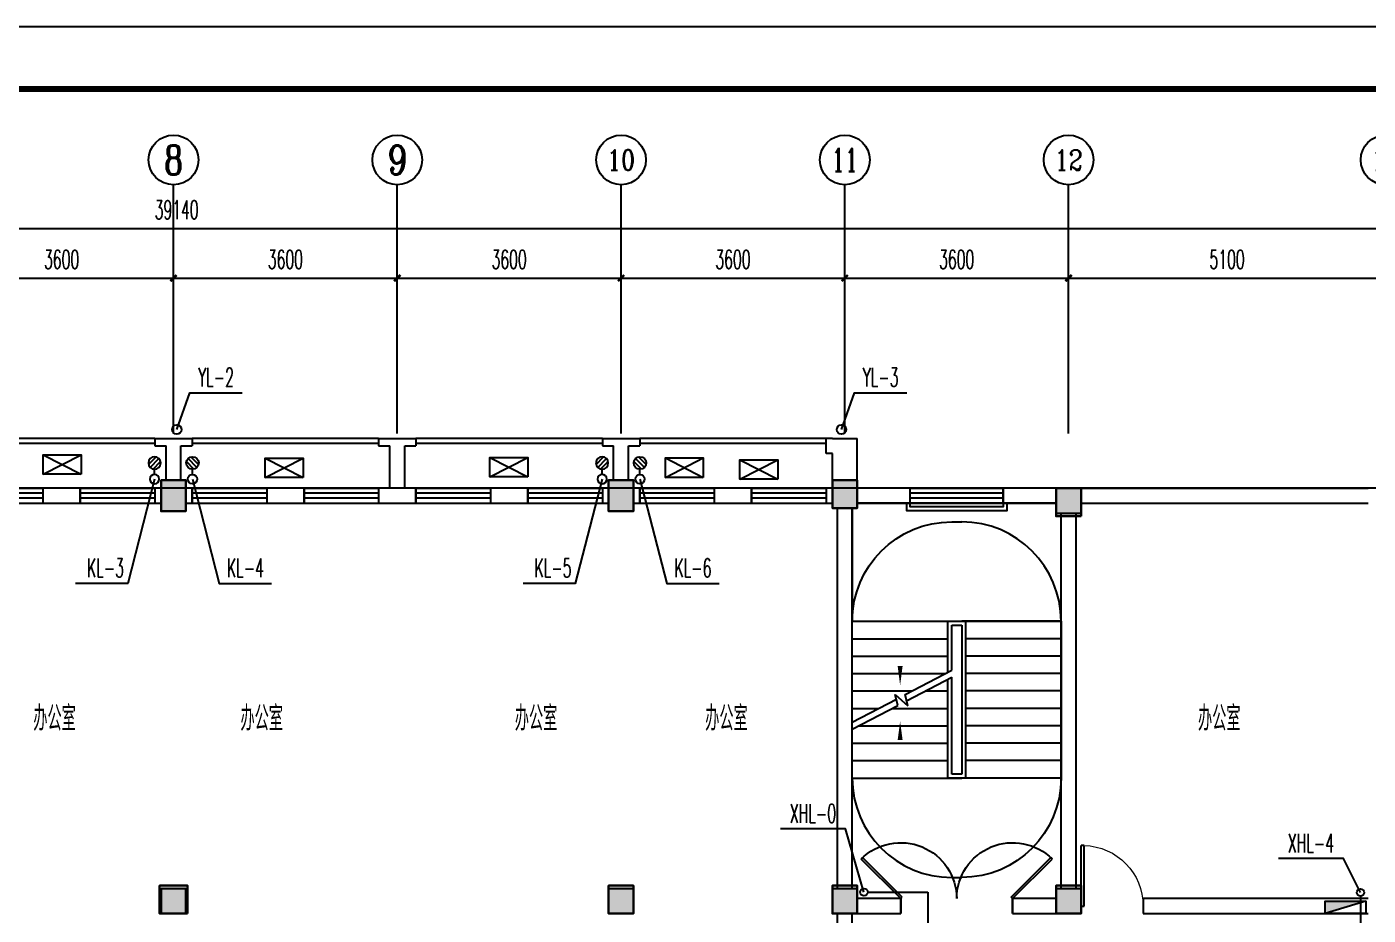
# Model space of a CAD drawing. Header units: inches. Extents: x -1293886 to -986005, y -15154 to 203628.
# Drawn here: x -1145085 to -1123505, y 12560 to 26846 of the extents above; entities that cross this region are included whole.
import ezdxf
from ezdxf.enums import TextEntityAlignment as Align

# ---------------------------------------------------------------- set-up
doc = ezdxf.new("R2010")
doc.units = ezdxf.units.IN
doc.header["$LTSCALE"] = 100
doc.header["$MEASUREMENT"] = 0
doc.linetypes.add('W_P', pattern=[7, 6, -1])
doc.layers.get('0').update_dxf_attribs({"color": 252})
for name, color, linetype in [('AXIS_TEXT', 7, 'Continuous'), ('PUB_HATCH', 8, 'Continuous'), ('TK', 142, 'Continuous'), ('WP_F', 1, 'Continuous'), ('WP_F_LGBH', 4, 'Continuous'), ('WP_F_PJ', 7, 'Continuous'), ('WP_Y', 6, 'W_P'), ('WP_Y_LGBH', 4, 'Continuous'), ('WP_Y_PJ', 7, 'Continuous'), ('WZ', 6, 'Continuous')]:
    doc.layers.add(name, color=color, linetype=linetype)
doc.layers.add('COLU', color=2, linetype='Continuous', lineweight=30)
doc.layers.add('COLU-HATCH', color=7, linetype='Continuous', lineweight=25, true_color=0x5b5b5b)
doc.styles.add('_TCH_AXIS', font='COMPLEX', dxfattribs={"bigfont": 'GBCBIG'})
doc.styles.add('COMPLEX', font='COMPLEX')
doc.styles.add('DIM_FONT', font='bzxw.shx', dxfattribs={"width": 0.55, "bigfont": 'bzhz.shx'})
doc.styles.add('DXF', font='bzxw.shx', dxfattribs={"width": 0.7, "bigfont": 'bzhz.shx'})
doc.styles.add('HZ', font='SIMPLEX.SHX', dxfattribs={"width": 0.55, "bigfont": 'HZTXT.SHX'})
doc.styles.add('HZ2', font='ROMAND.SHX', dxfattribs={"width": 0.7, "bigfont": 'HZTXT.SHX'})
doc.styles.get("Standard").update_dxf_attribs({"font": 'txt.shx', "bigfont": 'bzhz.shx'})
doc.dimstyles.new('DIMN', dxfattribs={"dimtxt": 300, "dimasz": 100, "dimexe": 250, "dimexo": 300, "dimgap": 150, "dimtad": 1, "dimdec": 0, "dimzin": 0, "dimdsep": 46, "dimtxsty": 'DIM_FONT', "dimblk": 'ARCHTICK', "dimcen": 0.09, "dimclrt": 7, "dimazin": 2, "dimtfac": 1, "dimtdec": 0, "dimtix": 1, "dimtmove": 2, "dimatfit": 3, "dimldrblk": 'ARCHTICK', "dimfxl": 0, "dimtolj": 1, "dimtzin": 0, "dimarcsym": 0})

# ---------------------------------------------------------------- blocks, each defined once
blk = doc.blocks.new('A$C54E65C14')
at = {"color": 4, "extrusion": (0, 0, -1)}
for p, q in [((0.002825022209435701, 636.3948287299136), (23.33734880154952, 659.7293525092537)), ((3072.795031157788, 636.3948287299136), (3049.460507378448, 659.7293525092537)), ((636.3989280899987, -0.001274337992072105), (659.7334518693388, 23.33324944134802)), ((2436.398928086739, -0.001274337992072105), (2413.064404307399, 23.33324944134802))]:
    blk.add_line(p, q, dxfattribs=at)
at = {"color": 4}
for p, q in [((659.7334518698044, 23.33324944099877), (23.33734880154952, 659.7293525091372)), ((2413.064404310193, 23.33324944099877), (3049.460507378448, 659.7293525091372)), ((636.3989280906972, -0.001274338108487427), (0.002825022442266345, 636.39482873003)), ((2436.3989280893, -0.001274338108487427), (3072.795031157555, 636.39482873003))]:
    blk.add_line(p, q, dxfattribs=at)
at = {"color": 4, "extrusion": (0, 0, -1)}
for centre, start, end in [((-636.3989280899987, -0.001274337992072105), 45, 180), ((-2436.398928089999, -0.001274337992072105), 0, 135)]:
    blk.add_arc(centre, 900, start, end, dxfattribs=at)
blk = doc.blocks.new('A$C34B85FCC')
at = {"layer": 'COLU-HATCH', "transparency": 33554687}
for points in [[(19720.00011868007, 25330.00008792989), (19720.00011868007, 25830.00008792989), (19320.00011868007, 25830.00008792989), (19320.00011868007, 25330.00008792989)], [(26920.00011868007, 25330.00008792989), (26920.00011868007, 25830.00008792989), (26520.00011868007, 25830.00008792989), (26520.00011868007, 25330.00008792989)], [(30520.00011868007, 25380.00008792989), (30520.00011868007, 25830.00008792989), (30120.00011868007, 25830.00008792989), (30120.00011868007, 25380.00008792989)], [(34120.00011868007, 25250.00008792989), (34120.00011868007, 25700.00008792989), (33720.00011868007, 25700.00008792989), (33720.00011868007, 25250.00008792989)], [(19745.00011868007, 18860.00008792989), (19745.00011868007, 19310.00008792989), (19295.00011868007, 19310.00008792989), (19295.00011868007, 18860.00008792989)], [(26920.00011868007, 18860.00008792989), (26920.00011868007, 19310.00008792989), (26520.00011868007, 19310.00008792989), (26520.00011868007, 18860.00008792989)], [(30520.00011868007, 18860.00008792989), (30520.00011868007, 19310.00008792989), (30120.00011868007, 19310.00008792989), (30120.00011868007, 18860.00008792989)], [(34120.00011868007, 18860.00008792989), (34120.00011868007, 19310.00008792989), (33720.00011868007, 19310.00008792989), (33720.00011868007, 18860.00008792989)]]:
    blk.add_hatch(color=256, dxfattribs=at).paths.add_polyline_path(points, flags=0)
at = {"layer": 'COLU'}
for points in [[(19720.00011868007, 25330.00008792989), (19720.00011868007, 25830.00008792989), (19320.00011868007, 25830.00008792989), (19320.00011868007, 25330.00008792989)], [(26920.00011868007, 25330.00008792989), (26920.00011868007, 25830.00008792989), (26520.00011868007, 25830.00008792989), (26520.00011868007, 25330.00008792989)], [(30520.00011868007, 25380.00008792989), (30520.00011868007, 25830.00008792989), (30120.00011868007, 25830.00008792989), (30120.00011868007, 25380.00008792989)], [(34120.00011868007, 25250.00008792989), (34120.00011868007, 25700.00008792989), (33720.00011868007, 25700.00008792989), (33720.00011868007, 25250.00008792989)], [(19745.00011868007, 18860.00008792989), (19745.00011868007, 19310.00008792989), (19295.00011868007, 19310.00008792989), (19295.00011868007, 18860.00008792989)], [(26920.00011868007, 18860.00008792989), (26920.00011868007, 19310.00008792989), (26520.00011868007, 19310.00008792989), (26520.00011868007, 18860.00008792989)], [(30520.00011868007, 18860.00008792989), (30520.00011868007, 19310.00008792989), (30120.00011868007, 19310.00008792989), (30120.00011868007, 18860.00008792989)], [(34120.00011868007, 18860.00008792989), (34120.00011868007, 19310.00008792989), (33720.00011868007, 19310.00008792989), (33720.00011868007, 18860.00008792989)]]:
    blk.add_lwpolyline(points, close=True, dxfattribs=at)
blk = doc.blocks.new('_ArchTick')
at = {"color": 0, "linetype": 'ByBlock', "const_width": 0.4}
blk.add_lwpolyline([(-0.5, -0.5), (0.5, 0.5)], dxfattribs=at)
blk = doc.blocks.new('*D316')
at = {"color": 0, "lineweight": -2}
for p, q in [((-1146324.994611328, 20605.97491348762), (-1146324.994611328, 23055.97491348762)), ((-1142724.994611328, 20605.97491348762), (-1142724.994611328, 23055.97491348762)), ((-1146324.994611328, 22805.97491348762), (-1142724.994611328, 22805.97491348762))]:
    blk.add_line(p, q, dxfattribs=at)
at = {"layer": 'Defpoints', "color": 0}
for p in [(-1142724.994611328, 22805.97491348762), (-1146324.994611328, 20305.97491348762), (-1142724.994611328, 20305.97491348762)]:
    blk.add_point(p, dxfattribs=at)
at = {"color": 0, "lineweight": -2, "xscale": 100, "yscale": 100, "zscale": 100, "rotation": 180}
blk.add_blockref('_ArchTick', (-1146324.994611328, 22805.97491348762), dxfattribs=at)
at = {"color": 0, "lineweight": -2, "xscale": 100, "yscale": 100, "zscale": 100}
blk.add_blockref('_ArchTick', (-1142724.994611328, 22805.97491348762), dxfattribs=at)
at = {"color": 7, "insert": (-1144524.994611328, 23105.97491348762), "char_height": 300, "attachment_point": 5, "style": 'HZ'}
blk.add_mtext('\\A1;3600', dxfattribs=at)
blk = doc.blocks.new('*D317')
at = {"color": 0, "lineweight": -2}
for p, q in [((-1142724.994611328, 20605.97491348762), (-1142724.994611328, 23055.97491348762)), ((-1139124.994611328, 20605.97491348762), (-1139124.994611328, 23055.97491348762)), ((-1142724.994611328, 22805.97491348762), (-1139124.994611328, 22805.97491348762))]:
    blk.add_line(p, q, dxfattribs=at)
at = {"layer": 'Defpoints', "color": 0}
for p in [(-1139124.994611328, 22805.97491348762), (-1142724.994611328, 20305.97491348762), (-1139124.994611328, 20305.97491348762)]:
    blk.add_point(p, dxfattribs=at)
at = {"color": 0, "lineweight": -2, "xscale": 100, "yscale": 100, "zscale": 100, "rotation": 180}
blk.add_blockref('_ArchTick', (-1142724.994611328, 22805.97491348762), dxfattribs=at)
at = {"color": 0, "lineweight": -2, "xscale": 100, "yscale": 100, "zscale": 100}
blk.add_blockref('_ArchTick', (-1139124.994611328, 22805.97491348762), dxfattribs=at)
at = {"color": 7, "insert": (-1140924.994611328, 23105.97491348762), "char_height": 300, "attachment_point": 5, "style": 'HZ'}
blk.add_mtext('\\A1;3600', dxfattribs=at)
blk = doc.blocks.new('*D318')
at = {"color": 0, "lineweight": -2}
for p, q in [((-1139124.994611328, 20605.97491348762), (-1139124.994611328, 23055.97491348762)), ((-1135524.994611328, 20605.97491348762), (-1135524.994611328, 23055.97491348762)), ((-1139124.994611328, 22805.97491348762), (-1135524.994611328, 22805.97491348762))]:
    blk.add_line(p, q, dxfattribs=at)
at = {"layer": 'Defpoints', "color": 0}
for p in [(-1135524.994611328, 22805.97491348762), (-1139124.994611328, 20305.97491348762), (-1135524.994611328, 20305.97491348762)]:
    blk.add_point(p, dxfattribs=at)
at = {"color": 0, "lineweight": -2, "xscale": 100, "yscale": 100, "zscale": 100, "rotation": 180}
blk.add_blockref('_ArchTick', (-1139124.994611328, 22805.97491348762), dxfattribs=at)
at = {"color": 0, "lineweight": -2, "xscale": 100, "yscale": 100, "zscale": 100}
blk.add_blockref('_ArchTick', (-1135524.994611328, 22805.97491348762), dxfattribs=at)
at = {"color": 7, "insert": (-1137324.994611328, 23105.97491348762), "char_height": 300, "attachment_point": 5, "style": 'HZ'}
blk.add_mtext('\\A1;3600', dxfattribs=at)
blk = doc.blocks.new('*D319')
at = {"color": 0, "lineweight": -2}
for p, q in [((-1135524.994611328, 20605.97491348762), (-1135524.994611328, 23055.97491348762)), ((-1131924.994611328, 20605.97491348762), (-1131924.994611328, 23055.97491348762)), ((-1135524.994611328, 22805.97491348762), (-1131924.994611328, 22805.97491348762))]:
    blk.add_line(p, q, dxfattribs=at)
at = {"layer": 'Defpoints', "color": 0}
for p in [(-1131924.994611328, 22805.97491348762), (-1135524.994611328, 20305.97491348762), (-1131924.994611328, 20305.97491348762)]:
    blk.add_point(p, dxfattribs=at)
at = {"color": 0, "lineweight": -2, "xscale": 100, "yscale": 100, "zscale": 100, "rotation": 180}
blk.add_blockref('_ArchTick', (-1135524.994611328, 22805.97491348762), dxfattribs=at)
at = {"color": 0, "lineweight": -2, "xscale": 100, "yscale": 100, "zscale": 100}
blk.add_blockref('_ArchTick', (-1131924.994611328, 22805.97491348762), dxfattribs=at)
at = {"color": 7, "insert": (-1133724.994611328, 23105.97491348762), "char_height": 300, "attachment_point": 5, "style": 'HZ'}
blk.add_mtext('\\A1;3600', dxfattribs=at)
blk = doc.blocks.new('*D320')
at = {"color": 0, "lineweight": -2}
for p, q in [((-1131924.994611328, 20605.97491348762), (-1131924.994611328, 23055.97491348762)), ((-1128324.994611328, 20605.97491348762), (-1128324.994611328, 23055.97491348762)), ((-1131924.994611328, 22805.97491348762), (-1128324.994611328, 22805.97491348762))]:
    blk.add_line(p, q, dxfattribs=at)
at = {"layer": 'Defpoints', "color": 0}
for p in [(-1128324.994611328, 22805.97491348762), (-1131924.994611328, 20305.97491348762), (-1128324.994611328, 20305.97491348762)]:
    blk.add_point(p, dxfattribs=at)
at = {"color": 0, "lineweight": -2, "xscale": 100, "yscale": 100, "zscale": 100, "rotation": 180}
blk.add_blockref('_ArchTick', (-1131924.994611328, 22805.97491348762), dxfattribs=at)
at = {"color": 0, "lineweight": -2, "xscale": 100, "yscale": 100, "zscale": 100}
blk.add_blockref('_ArchTick', (-1128324.994611328, 22805.97491348762), dxfattribs=at)
at = {"color": 7, "insert": (-1130124.994611328, 23105.97491348762), "char_height": 300, "attachment_point": 5, "style": 'HZ'}
blk.add_mtext('\\A1;3600', dxfattribs=at)
blk = doc.blocks.new('*D321')
at = {"color": 0, "lineweight": -2}
for p, q in [((-1128324.994611328, 20605.97491348762), (-1128324.994611328, 23055.97491348762)), ((-1123224.994611328, 20605.97491348762), (-1123224.994611328, 23055.97491348762)), ((-1128324.994611328, 22805.97491348762), (-1123224.994611328, 22805.97491348762))]:
    blk.add_line(p, q, dxfattribs=at)
at = {"layer": 'Defpoints', "color": 0}
for p in [(-1123224.994611328, 22805.97491348762), (-1128324.994611328, 20305.97491348762), (-1123224.994611328, 20305.97491348762)]:
    blk.add_point(p, dxfattribs=at)
at = {"color": 0, "lineweight": -2, "xscale": 100, "yscale": 100, "zscale": 100, "rotation": 180}
blk.add_blockref('_ArchTick', (-1128324.994611328, 22805.97491348762), dxfattribs=at)
at = {"color": 0, "lineweight": -2, "xscale": 100, "yscale": 100, "zscale": 100}
blk.add_blockref('_ArchTick', (-1123224.994611328, 22805.97491348762), dxfattribs=at)
at = {"color": 7, "insert": (-1125774.994611328, 23105.97491348762), "char_height": 300, "attachment_point": 5, "style": 'HZ'}
blk.add_mtext('\\A1;5100', dxfattribs=at)
blk = doc.blocks.new('*D323')
at = {"color": 0, "lineweight": -2}
for p, q in [((-1162244.994611328, 20605.97491348762), (-1162244.994611328, 23855.97491348762)), ((-1123104.994611328, 20605.97491348762), (-1123104.994611328, 23855.97491348762)), ((-1162244.994611328, 23605.97491348762), (-1123104.994611328, 23605.97491348762))]:
    blk.add_line(p, q, dxfattribs=at)
at = {"layer": 'Defpoints', "color": 0}
for p in [(-1123104.994611328, 23605.97491348762), (-1162244.994611328, 20305.97491348762), (-1123104.994611328, 20305.97491348762)]:
    blk.add_point(p, dxfattribs=at)
at = {"color": 0, "lineweight": -2, "xscale": 100, "yscale": 100, "zscale": 100, "rotation": 180}
blk.add_blockref('_ArchTick', (-1162244.994611328, 23605.97491348762), dxfattribs=at)
at = {"color": 0, "lineweight": -2, "xscale": 100, "yscale": 100, "zscale": 100}
blk.add_blockref('_ArchTick', (-1123104.994611328, 23605.97491348762), dxfattribs=at)
at = {"color": 7, "insert": (-1142674.994611328, 23905.97491348762), "char_height": 300, "attachment_point": 5, "style": 'HZ'}
blk.add_mtext('\\A1;39140', dxfattribs=at)
blk = doc.blocks.new('_AXISO')
blk.add_circle((0, 0), 0.5)
at = {"layer": 'AXIS_TEXT', "style": 'COMPLEX', "width": 1.041666666666666}
blk.add_attdef('A', text='', height=0.56, dxfattribs=at).set_placement((-0.25, -0.28), (0.25, -0.28), align=Align.FIT)
blk = doc.blocks.new('_FZH')
blk.add_lwpolyline([(-0.5, -0.5), (0.5, -0.5), (0.5, 0.5), (-0.5, 0.5)], close=True)
at = {"layer": 'PUB_HATCH'}
blk.add_solid([(-0.5, -0.5), (0.5, -0.5), (-0.5, 0.5), (0.5, 0.5)], dxfattribs=at)
blk = doc.blocks.new('$TCHSYS$WIN2D')
for p, q in [((-0.5, 0.5), (0.5, 0.5)), ((-0.5, 0.5), (-0.4999999999999999, -0.5)), ((0.5, 0.5), (0.4999999999999998, -0.5)), ((0.5, 0.1666666666666666), (-0.5, 0.1666666666666666)), ((0.5, -0.1666666666666667), (-0.5, -0.1666666666666667)), ((-0.4999999999999999, -0.5), (0.5, -0.5))]:
    blk.add_line(p, q)
blk = doc.blocks.new('$DorLib2D$00000001')
for p, q in [((0.45, 0.975), (0.5000000000000002, 0.975)), ((0.45, 0), (0.45, 0.975)), ((0.5, 0), (0.5, 0.975)), ((0.5, 0), (0.45, 0))]:
    blk.add_line(p, q)
at = {"lineweight": 13}
blk.add_arc((0.475, 0), 0.975, 91.46928358135379, 180, dxfattribs=at)
blk = doc.blocks.new('$LIGUAN')
at = {"color": 0, "linetype": 'Continuous'}
blk.add_circle((0, 0), 0.5, dxfattribs=at)
at = {"color": 0, "flags": 1}
for tag, p in [('THICK', (0, 0)), ('BG_T', (0, -0.0001666666666722)), ('BG_D', (0, -0.0003333333333444))]:
    blk.add_attdef(tag, p, '', height=0.0001, dxfattribs=at)
blk = doc.blocks.new('$QC001_5')
blk.add_line((-325, 200), (325, 0))
blk.add_lwpolyline([(325, 0), (325, 200), (-325, 200), (-325, 0)], close=True)
blk.add_solid([(-325, 200), (325, 200), (-325, 200), (325, 0)])
at = {"flags": 1}
for tag, p in [('UNIT', (0, 0)), ('SPEC', (0, -0.0016666666666652)), ('WHAT', (0, -0.0033333333333303))]:
    blk.add_attdef(tag, p, '', height=0.001, dxfattribs=at)
blk = doc.blocks.new('$PS001_0')
for p, q in [((-0.4847308370554231, -0.1226214320889767), (0.1226214320890051, 0.4847308370553947)), ((-0.3535533905932766, -0.3535533905932766), (0.3535533905932766, 0.3535533905932766)), ((-0.1181456143023354, -0.4858411405193124), (0.4858411405193408, 0.118145614302307))]:
    blk.add_line(p, q)
blk.add_circle((0, 0), 0.5)
at = {"style": 'HZ', "width": 0.7, "flags": 1}
for tag, p in [('UNIT', (0, 0)), ('WHAT', (0, -0.0033333333333303)), ('SPEC', (0, -0.0016666666666652))]:
    blk.add_attdef(tag, p, '', height=0.001, dxfattribs=at)

msp = doc.modelspace()

# ---------------------------------------------------------------- linework, layer by layer
for p, q in [((-1142724.994611328, 20305.97491348762), (-1142724.994611328, 24305.97491348762)), ((-1139124.994611328, 20305.97491348762), (-1139124.994611328, 24305.97491348762)), ((-1135524.994611328, 20305.97491348762), (-1135524.994611328, 24305.97491348762)), ((-1131924.994611328, 20305.97491348762), (-1131924.994611328, 24305.97491348762)), ((-1128324.994611328, 20305.97491348762), (-1128324.994611328, 24305.97491348762)), ((-1143024.994611327, 20225.96514786273), (-1146025.092267577, 20225.96514786273)), ((-1143024.994611327, 20145.98467911273), (-1146025.092267577, 20145.98467911273)), ((-1143024.994611327, 20225.99444473773), (-1142724.994611328, 20225.99444473785)), ((-1143024.994611327, 20225.99444473773), (-1143024.994611327, 20105.99444473773)), ((-1143024.994611327, 20105.99444473773), (-1142844.994611284, 20105.99444480409)), ((-1142844.994611388, 19555.97491323884), (-1142844.994611284, 20105.99444480409)), ((-1142724.994611328, 20225.99444473785), (-1142425.141095702, 20225.99444473785)), ((-1142604.994611257, 19555.97491323896), (-1142604.994611284, 20105.99444450199)), ((-1142604.994611284, 20105.99444450199), (-1142425.141095702, 20105.99444473785)), ((-1142425.141095702, 20225.99444473785), (-1142425.141095702, 20105.99444473785)), ((-1139424.896955077, 20225.96514786273), (-1142425.043439452, 20225.96514786273)), ((-1139424.896955077, 20145.98467911273), (-1142425.043439452, 20145.98467911273)), ((-1139424.994611327, 20225.99444473773), (-1139124.994611328, 20225.99444473785)), ((-1139424.994611327, 20225.99444473773), (-1139424.994611327, 20105.99444473773)), ((-1139424.994611327, 20105.99444473773), (-1139244.994611347, 20105.99444480549)), ((-1139244.994611347, 19425.97491347621), (-1139244.994611347, 20105.99444480549)), ((-1139124.994611328, 20225.99444473785), (-1138825.141095702, 20225.99444473785)), ((-1139004.994611347, 19425.97491347621), (-1139004.994611347, 20105.9944449091)), ((-1139004.994611347, 20105.9944449091), (-1138825.141095702, 20105.99444473785)), ((-1138825.141095702, 20225.99444473785), (-1138825.141095702, 20105.99444473785)), ((-1135824.994611327, 20225.96514786273), (-1138825.141095702, 20225.96514786273)), ((-1135824.994611327, 20145.98467911273), (-1138825.141095702, 20145.98467911273)), ((-1135824.994611327, 20225.99444473773), (-1135524.994611328, 20225.99444473785)), ((-1135824.994611327, 20225.99444473773), (-1135824.994611327, 20105.99444473773)), ((-1135824.994611327, 20105.99444473773), (-1135644.994611286, 20105.99444480689)), ((-1135644.994611281, 19555.97491360997), (-1135644.994611286, 20105.99444480689)), ((-1135524.994611328, 20225.99444473785), (-1135225.141095702, 20225.99444473785)), ((-1135404.994611383, 19555.97491360997), (-1135404.994611286, 20105.9944449091)), ((-1135404.994611286, 20105.9944449091), (-1135225.141095702, 20105.99444473785)), ((-1135225.141095702, 20225.99444473785), (-1135225.141095702, 20105.99444473785)), ((-1132224.994611327, 20225.96514786273), (-1135225.141095702, 20225.96514786273)), ((-1132224.994611327, 20145.98467911273), (-1135225.141095702, 20145.98467911273)), ((-1132124.994611659, 20225.96514811955), (-1132224.994611327, 20225.96514786285)), ((-1132224.994611327, 19985.96514786285), (-1132224.994611327, 20225.96514786285)), ((-1132124.994611659, 20225.96514811955), (-1132124.99461133, 20225.96514786239)), ((-1132124.99461133, 20225.96514786239), (-1131724.99461133, 20225.96514786308)), ((-1131724.99461133, 20105.96514786308), (-1131724.99461133, 20225.96514786308)), ((-1131724.994611334, 19555.97491354408), (-1131724.99461133, 20105.96514786308)), ((-1144821.137189452, 19650.23272598773), (-1144211.811017577, 19963.12335098773)), ((-1144821.137189452, 19963.12335098773), (-1144211.811017577, 19650.23272598773)), ((-1141248.627423827, 19597.35186661273), (-1140639.350080077, 19910.24249161273)), ((-1141248.627423827, 19910.24249161273), (-1140639.350080077, 19597.35186661273)), ((-1137635.443830077, 19608.09405411273), (-1137026.215314452, 19920.98467911273)), ((-1137635.443830077, 19920.98467911273), (-1137026.215314452, 19608.09405411273)), ((-1134812.154806478, 19600.72100723773), (-1134202.926290853, 19913.61163223773)), ((-1134812.154806478, 19913.61163223773), (-1134202.926290853, 19600.72100723773)), ((-1133613.717306478, 19569.86163223773), (-1133004.391134603, 19882.75225723773)), ((-1133613.717306478, 19882.75225723773), (-1133004.391134603, 19569.86163223773)), ((-1132124.994611316, 19985.96514811827), (-1132224.994611327, 19985.96514786285)), ((-1132124.994611321, 19555.97491354408), (-1132124.994611316, 19985.96514811827)), ((-1144225.043439527, 19425.97491352045), (-1144825.092267525, 19425.97491352045)), ((-1144825.092267525, 19425.97491352045), (-1144825.092267525, 19185.97491347621)), ((-1144225.043439527, 19185.97491347621), (-1144225.043439527, 19425.97491352045)), ((-1142924.994611402, 19425.97491364233), (-1143025.0434394, 19425.97491352045)), ((-1143025.0434394, 19425.97491352045), (-1143025.0434394, 19185.97491347621)), ((-1142425.092267525, 19425.97491349519), (-1142524.994611195, 19425.97491313348)), ((-1142425.092267525, 19185.9749135102), (-1142425.092267525, 19425.97491349519)), ((-1140625.0434394, 19425.97491349519), (-1141225.092267652, 19425.97491349519)), ((-1141225.092267652, 19425.97491349519), (-1141225.092267652, 19185.9749135102)), ((-1140625.0434394, 19185.9749135102), (-1140625.0434394, 19425.97491349519)), ((-1139244.994611347, 19425.97491347621), (-1139425.043439527, 19425.97491349519)), ((-1139425.043439527, 19425.97491349519), (-1139425.043439527, 19185.9749135102)), ((-1138825.092267525, 19425.9749134478), (-1139004.994611347, 19425.97491347621)), ((-1138825.092267525, 19185.97491347621), (-1138825.092267525, 19425.9749134478)), ((-1137025.0434394, 19425.9749134478), (-1137625.092267652, 19425.9749134478)), ((-1137625.092267652, 19425.9749134478), (-1137625.092267652, 19185.97491347621)), ((-1137025.0434394, 19185.97491347621), (-1137025.0434394, 19425.9749134478)), ((-1135724.994611242, 19425.97491341777), (-1135825.043439527, 19425.9749134478)), ((-1135825.043439527, 19425.9749134478), (-1135825.043439527, 19185.97491347621)), ((-1135225.092267652, 19425.97491350019), (-1135324.994611529, 19425.9749133173)), ((-1135225.092267652, 19185.97491348808), (-1135225.092267652, 19425.97491350019)), ((-1133425.043439527, 19425.97491350019), (-1134025.092267525, 19425.97491350019)), ((-1134025.092267525, 19425.97491350019), (-1134025.092267525, 19185.97491348413)), ((-1133425.043439527, 19185.97491348215), (-1133425.043439527, 19425.97491350019)), ((-1132124.994611315, 19425.9749135102), (-1132225.0434394, 19425.97491350019)), ((-1132225.0434394, 19425.97491350019), (-1132225.0434394, 19185.97491347831)), ((-1130874.994611275, 19425.97491349041), (-1131724.994611315, 19425.97491347633)), ((-1130874.994611275, 19185.97491353535), (-1130874.994611275, 19425.97491349041)), ((-1128524.994611199, 19425.97491345025), (-1129374.994611275, 19425.97491349542)), ((-1129374.994611275, 19425.97491349542), (-1129374.994611275, 19185.97491353535)), ((-1128124.994611199, 19425.97491349251), (-1123504.994611504, 19425.97491347051)), ((-1144825.092267525, 19185.97491347621), (-1144225.043439527, 19185.97491347621)), ((-1143025.0434394, 19185.97491347621), (-1142924.994611429, 19185.97491355549)), ((-1142524.994611197, 19185.97491364885), (-1142425.092267525, 19185.9749135102)), ((-1141225.092267652, 19185.9749135102), (-1140625.0434394, 19185.9749135102)), ((-1139425.043439527, 19185.9749135102), (-1139124.994611328, 19185.97491348762)), ((-1139124.994611328, 19185.97491348762), (-1138825.092267525, 19185.97491347621)), ((-1137625.092267652, 19185.97491347621), (-1137025.0434394, 19185.97491347621)), ((-1135825.043439527, 19185.97491347621), (-1135724.994611256, 19185.97491360077)), ((-1135324.994611509, 19185.97491358448), (-1135225.092267652, 19185.97491348808)), ((-1134025.092267525, 19185.97491348413), (-1133425.043439527, 19185.97491348215)), ((-1132225.0434394, 19185.97491347831), (-1132124.994611209, 19185.9749137208)), ((-1132044.994611319, 12985.97491323896), (-1132044.994611321, 19105.97491361812)), ((-1131804.994611324, 12985.97491323884), (-1131804.994611315, 19105.97491361812)), ((-1131804.994611311, 19105.97491361812), (-1131804.994611328, 17285.9749134875)), ((-1131724.994611407, 19185.97491354513), (-1130874.994611275, 19185.97491353535)), ((-1128524.994611199, 19185.97491350776), (-1131724.994611407, 19185.9749134896)), ((-1129374.994611275, 19185.97491353535), (-1128524.994611199, 19185.97491349053)), ((-1128444.994611328, 17285.9749134875), (-1128444.994611311, 19025.97491354408)), ((-1128444.994611337, 12985.97491354408), (-1128444.994611325, 19025.97491354408)), ((-1128204.994611323, 12985.97491354396), (-1128204.99461131, 19025.97491354408)), ((-1128124.994611199, 19185.97491348133), (-1123504.994611504, 19185.9749134882)), ((-1130204.994611328, 18885.9749134875), (-1130044.994611328, 18885.9749134875)), ((-1131804.99461133, 15662.55243034643), (-1131804.994611328, 17285.9749134875)), ((-1131804.994611328, 17285.9749134875), (-1130264.994612932, 17285.97491354408)), ((-1131804.994611328, 17285.9749134875), (-1130264.994612896, 17285.97491350776)), ((-1130264.994612932, 17285.97491354408), (-1130204.994611328, 17285.9749134875)), ((-1130264.994611378, 16470.84280718811), (-1130264.994611365, 17285.97491326666)), ((-1130264.994611365, 17285.97491326666), (-1129984.994611365, 17285.97491326666)), ((-1130264.994612896, 17285.97491350776), (-1129984.994610897, 17285.97491354431)), ((-1129984.994610974, 17285.97491346771), (-1130044.994611328, 17285.9749134875)), ((-1128444.994611328, 17285.9749134875), (-1129984.994610974, 17285.97491346771)), ((-1129984.994611365, 17285.97491326666), (-1129984.994611365, 14765.97491326666)), ((-1129984.994610897, 17285.97491354431), (-1128444.994611328, 17285.9749134875)), ((-1128444.994611328, 17285.9749134875), (-1128444.994611328, 14765.9749134875)), ((-1130204.994611366, 16502.33464006177), (-1130204.994611343, 17225.97491200402)), ((-1130204.994611307, 16502.33464009309), (-1130204.994611315, 17225.97491326666)), ((-1130204.994611315, 17225.97491326666), (-1130044.994611315, 17225.97491326666)), ((-1130044.994611339, 17225.97491354408), (-1130044.994611329, 14825.97491430695)), ((-1130044.994611315, 17225.97491326666), (-1130044.994611315, 14825.9749138215)), ((-1131804.994611328, 17005.9749134875), (-1130264.994611378, 17005.97491354408)), ((-1128444.994611328, 17005.9749134875), (-1129984.994611378, 17005.97491346771)), ((-1131804.994611328, 16725.9749134875), (-1130264.994611378, 16725.97491354408)), ((-1128444.994611328, 16725.9749134875), (-1129984.994611378, 16725.97491346771)), ((-1131804.994611328, 16445.9749134875), (-1130312.37431231, 16445.97491347039)), ((-1130954.492751625, 16108.95013718976), (-1130204.994611329, 16502.3346400045)), ((-1128444.994611328, 16445.9749134875), (-1129984.994611378, 16445.97491346771)), ((-1130931.744304706, 16007.95273201057), (-1130204.994611329, 16389.39739666943)), ((-1130264.994611365, 14765.97491326666), (-1130264.994611378, 16357.90556386841)), ((-1130204.994611329, 14825.97491430695), (-1130204.994611365, 16389.39739674126)), ((-1130204.994611315, 14825.9749138215), (-1130204.994611307, 16389.39739677199)), ((-1131804.994611328, 16165.9749134875), (-1130845.845960896, 16165.97491352091)), ((-1131804.994611329, 15662.55243024247), (-1131095.915193827, 16034.72260530089)), ((-1131073.166746908, 15933.72520012065), (-1131112.374047711, 16107.79579494341)), ((-1131112.374047711, 16107.79579494341), (-1130913.454556825, 15926.75083162478)), ((-1130913.454556825, 15926.75083162478), (-1130954.492751625, 16108.95013718976)), ((-1130630.67161307, 16165.97491352895), (-1130264.994611378, 16165.97491354408)), ((-1128444.994611328, 16165.9749134875), (-1129984.994611378, 16165.97491346771)), ((-1131804.994611329, 15549.6151868953), (-1131073.166746908, 15933.72520012065)), ((-1131804.994611328, 15885.9749134875), (-1131379.317609723, 15885.97491349239)), ((-1131164.143261866, 15885.97491350031), (-1130264.994611378, 15885.97491354408)), ((-1128444.994611328, 15885.9749134875), (-1129984.994611378, 15885.97491346771)), ((-1131804.994611328, 14765.9749134875), (-1131804.994611329, 15549.61518700566)), ((-1131697.614910622, 15605.97491347167), (-1130264.994611378, 15605.97491354408)), ((-1128444.994611328, 15605.9749134875), (-1129984.994611378, 15605.97491346771)), ((-1131804.994611328, 15325.9749134875), (-1130264.994611378, 15325.97491354408)), ((-1128444.994611328, 15325.9749134875), (-1129984.994611378, 15325.97491346771)), ((-1131804.994611328, 15045.9749134875), (-1130264.994611378, 15045.97491354408)), ((-1128444.994611328, 15045.9749134875), (-1129984.994611378, 15045.97491346771)), ((-1131804.994611328, 14765.9749134875), (-1130264.99461012, 14765.97491354408)), ((-1130264.99461012, 14765.97491354408), (-1130204.994611328, 14765.9749134875)), ((-1129984.994611365, 14765.97491326666), (-1130264.994611365, 14765.97491326666)), ((-1130044.994611315, 14825.9749138215), (-1130204.994611315, 14825.9749138215)), ((-1130204.994611328, 14765.9749134875), (-1130044.994611328, 14765.9749134875)), ((-1129984.994612633, 14765.97491346771), (-1130044.994611328, 14765.9749134875)), ((-1128444.994611328, 14765.9749134875), (-1129984.994612633, 14765.97491346771)), ((-1130204.994611328, 13165.9749134875), (-1130044.994611328, 13165.9749134875)), ((-1131024.994611275, 12825.97491347283), (-1131724.994611504, 12825.97491344885)), ((-1131024.994611275, 12585.97491346666), (-1131024.994611275, 12825.97491347283)), ((-1131024.994611328, 12825.97491348762), (-1131024.994611328, 12585.97491348762)), ((-1128524.994611199, 12825.97491350264), (-1129224.994611275, 12825.97491347283)), ((-1129224.994611275, 12825.97491347283), (-1129224.994611275, 12585.97491347272)), ((-1129224.994611328, 12585.97491348762), (-1129224.994611328, 12825.97491348762)), ((-1123504.994611504, 12825.97491353081), (-1127124.994611402, 12825.97491349379)), ((-1127124.994611402, 12825.97491349379), (-1127124.994611402, 12585.97491349402)), ((-1132044.994611343, 10525.97491348482), (-1132044.994611344, 12585.97491354408)), ((-1131804.994611343, 10285.97491348482), (-1131804.994611343, 12585.97491347621)), ((-1131724.994611504, 12585.97491344291), (-1131024.994611275, 12585.97491346666)), ((-1129224.994611275, 12585.97491347272), (-1128524.994611199, 12585.97491349204)), ((-1127124.994611402, 12585.97491349402), (-1123504.994611504, 12585.97491346771))]:
    msp.add_line(p, q)
for points in [[(-1144211.811017577, 19650.23272598773), (-1144821.137189452, 19650.23272598773), (-1144821.137189452, 19963.12335098773), (-1144211.811017577, 19963.12335098773), (-1144211.811017577, 19650.23272598773)], [(-1140639.350080077, 19597.35186661273), (-1141248.627423827, 19597.35186661273), (-1141248.627423827, 19910.24249161273), (-1140639.350080077, 19910.24249161273), (-1140639.350080077, 19597.35186661273)], [(-1137026.215314452, 19608.09405411273), (-1137635.443830077, 19608.09405411273), (-1137635.443830077, 19920.98467911273), (-1137026.215314452, 19920.98467911273), (-1137026.215314452, 19608.09405411273)], [(-1134202.926290853, 19600.72100723773), (-1134812.154806478, 19600.72100723773), (-1134812.154806478, 19913.61163223773), (-1134202.926290853, 19913.61163223773), (-1134202.926290853, 19600.72100723773)], [(-1133004.391134603, 19569.86163223773), (-1133613.717306478, 19569.86163223773), (-1133613.717306478, 19882.75225723773), (-1133004.391134603, 19882.75225723773), (-1133004.391134603, 19569.86163223773)], [(-1123104.994611328, 19425.97491348762), (-1159644.994611328, 19425.97491348762), (-1159644.994611334, 8425.974913450133), (-1162244.994611328, 8425.974913487618), (-1162245.019027664, -6274.025086471993), (-1153344.994611328, -6274.025086512273), (-1153344.994611328, -2014.025086512622), (-1152804.994611327, -2014.025086455928), (-1152804.994611915, 1225.974913544072), (-1153404.994675441, 1225.97491938882), (-1153404.994611328, 8185.974913487618), (-1128444.994611328, 8185.974913487618), (-1128444.994611369, 6145.974913497157), (-1123344.994611348, 6145.974913977836), (-1123344.994611328, 5935.979796300111), (-1123104.994611328, 5935.979796299995), (-1123104.994611328, 8185.974913487618), (-1123104.994611148, 8185.960265021946), (-1123104.994611508, 17225.97979632841), (-1123104.994611323, 17225.99444479408), (-1123104.994611328, 19425.97491348762)], [(-1130874.994611276, 19185.97491350939), (-1130934.994611266, 19185.97491350962), (-1130934.994611266, 19065.97491360531), (-1130194.994611288, 19065.97491360531), (-1130194.994611284, 19065.97491360531), (-1129314.994611289, 19065.97491365724), (-1129314.994611276, 19185.97491354501), (-1129374.994611276, 19185.97491354501), (-1129374.994611274, 19125.97491365607), (-1130874.994611272, 19125.97491360392), (-1130874.994611276, 19185.97491350939)]]:
    msp.add_lwpolyline(points)
for points, format in [([(-1131804.994611328, 17285.9749134875, -0.414213562373095), (-1130204.994611328, 18885.9749134875)], "xyb"), ([(-1128444.994611328, 17285.9749134875, 0.414213562373095), (-1130044.994611328, 18885.9749134875)], "xyb"), ([(-1129214.994611332, 14441.00027631194, 0, 0, 0), (-1129214.994611326, 18010.82749100885, 0, 0, 0), (-1131034.994611334, 18010.82749104645, 0, 0, 0), (-1131034.994611327, 16268.60812418762, 0, 80.00000000000001, 0), (-1131034.994611328, 16568.60812418762, 0, 0, 0)], "xyseb"), ([(-1131034.994611328, 14460.17419887561, 0, 0, 0), (-1131034.994611328, 15675.17419887561, 0, 80.00000000000001, 0), (-1131034.994611328, 15375.17419887561, 0, 0, 0)], "xyseb"), ([(-1131804.994611328, 14765.9749134875, 0.414213562373095), (-1130204.994611328, 13165.9749134875)], "xyb"), ([(-1128444.994611328, 14765.9749134875, -0.414213562373095), (-1130044.994611328, 13165.9749134875)], "xyb")]:
    msp.add_lwpolyline(points, format=format)
at = {"layer": 'TK'}
msp.add_lwpolyline([(-1169457.505635912, -15153.56685721834), (-1110057.505635912, -15153.56685721834), (-1110057.505635912, 26846.43314278167), (-1169457.505635912, 26846.43314278167)], close=True, dxfattribs=at)
at = {"layer": 'TK', "const_width": 100}
msp.add_lwpolyline([(-1166957.505635912, -14153.56685721834), (-1111057.505635912, -14153.56685721834), (-1111057.505635912, 25846.43314278167), (-1166957.505635912, 25846.43314278167)], close=True, dxfattribs=at)
at = {"layer": 'WP_F'}
for p, q in [((-1131557.145678556, 12931.23358447792), (-1130589.145678556, 12931.23358447799)), ((-1130589.145678556, 12931.23358447792), (-1130589.145678556, 10063.63358447792)), ((-1123627.845678556, 12865.87200504446), (-1123627.845678556, 12657.93358447791)), ((-1123627.845678556, 12657.93358447791), (-1123627.845678556, 10100.4335844779))]:
    msp.add_line(p, q, dxfattribs=at)
at = {"layer": 'WP_F_LGBH'}
for points in [[(-1131617.145678556, 12931.23358447792), (-1131912.045678556, 13947.33358447792), (-1132962.045678556, 13947.33358447792)], [(-1123627.845678556, 12924.0335844779), (-1123899.345678556, 13470.73358447792), (-1124949.345678556, 13470.73358447792)]]:
    msp.add_lwpolyline(points, dxfattribs=at)
at = {"layer": 'WP_Y'}
for p, q in [((-1143029.857829667, 19648.07491355643), (-1143029.857829667, 19732.43358454671)), ((-1142420.131392862, 19648.07491355643), (-1142420.131392862, 19732.43358454671)), ((-1135829.857829751, 19648.07491348757), (-1135829.857829751, 19732.43358447785)), ((-1135220.131392946, 19648.07491348757), (-1135220.131392946, 19732.43358447785))]:
    msp.add_line(p, q, dxfattribs=at)
at = {"layer": 'WP_Y_LGBH'}
for points in [[(-1142672.045678556, 20369.83358447792), (-1142460.245678556, 20960.33358447792), (-1141620.245678556, 20960.33358447792)], [(-1131979.645678556, 20369.83358447792), (-1131767.845678556, 20960.33358447792), (-1130927.845678556, 20960.33358447792)], [(-1143029.857829667, 19573.07491355643), (-1143462.057829667, 17895.13358454673), (-1144302.057829667, 17895.13358454673)], [(-1142420.131392862, 19573.07491355643), (-1141987.931392862, 17895.13358454673), (-1141147.931392862, 17895.13358454673)], [(-1135829.857829751, 19573.07491348757), (-1136262.057829751, 17895.13358447787), (-1137102.057829751, 17895.13358447787)], [(-1135220.131392946, 19573.07491348757), (-1134787.931392946, 17895.13358447787), (-1133947.931392946, 17895.13358447787)]]:
    msp.add_lwpolyline(points, dxfattribs=at)

# ---------------------------------------------------------------- block references
ref = msp.add_blockref('_AXISO', (-1142724.994611328, 24705.97491348762), dxfattribs=dict(xscale=800, yscale=800, zscale=800))
ref.add_attrib('A', '8', dxfattribs={"layer": 'AXIS_TEXT', "height": 465.9481648291925, "style": '_TCH_AXIS'}).set_placement((-1142880.310666271, 24473.00083107298), (-1142569.678556385, 24473.00083107298), align=Align.FIT)
ref = msp.add_blockref('_AXISO', (-1139124.994611328, 24705.97491348762), dxfattribs=dict(xscale=800, yscale=800, zscale=800))
ref.add_attrib('A', '9', dxfattribs={"layer": 'AXIS_TEXT', "height": 465.9481648291925, "style": '_TCH_AXIS'}).set_placement((-1139280.310666271, 24473.00083107298), (-1138969.678556385, 24473.00083107298), align=Align.FIT)
ref = msp.add_blockref('_AXISO', (-1135524.994611328, 24705.97491348762), dxfattribs=dict(xscale=800, yscale=800, zscale=800))
ref.add_attrib('A', '10', dxfattribs={"layer": 'AXIS_TEXT', "height": 328.445494805032, "style": '_TCH_AXIS'}).set_placement((-1135751.77840536, 24541.75216608512), (-1135298.210817296, 24541.75216608512), align=Align.FIT)
ref = msp.add_blockref('_AXISO', (-1131924.994611328, 24705.97491348762), dxfattribs=dict(xscale=800, yscale=800, zscale=800))
ref.add_attrib('A', '11', dxfattribs={"layer": 'AXIS_TEXT', "height": 368.7625804063702, "style": '_TCH_AXIS'}).set_placement((-1132135.716085846, 24521.59362328443), (-1131714.27313681, 24521.59362328443), align=Align.FIT)
ref = msp.add_blockref('_AXISO', (-1128324.994611328, 24705.97491348762), dxfattribs=dict(xscale=800, yscale=800, zscale=800))
ref.add_attrib('A', '12', dxfattribs={"layer": 'AXIS_TEXT', "height": 328.445494805032, "style": '_TCH_AXIS'}).set_placement((-1128551.77840536, 24541.75216608512), (-1128098.210817296, 24541.75216608512), align=Align.FIT)
ref = msp.add_blockref('_AXISO', (-1123224.994611328, 24705.97491348762), dxfattribs=dict(xscale=800, yscale=800, zscale=800))
ref.add_attrib('A', '13', dxfattribs={"layer": 'AXIS_TEXT', "height": 328.445494805032, "style": '_TCH_AXIS'}).set_placement((-1123451.77840536, 24541.75216608512), (-1122998.210817296, 24541.75216608512), align=Align.FIT)
for name, p in [('A$C34B85FCC', (-1162244.994730008, -6274.025174442279)), ('A$C54E65C14', (-1131661.393539356, 12825.97618779849))]:
    msp.add_blockref(name, p)
for name, p, xscale, yscale, zscale in [('$TCHSYS$WIN2D', (-1145425.092267578, 19305.97491348762), 1200, 240, 1200), ('$TCHSYS$WIN2D', (-1143625.043439453, 19305.97491348762), 1200, 240, 1200), ('_FZH', (-1142724.994611265, 19305.97491342592), 400.0000000519212, 499.9999996259576, 499.9999996259576), ('$TCHSYS$WIN2D', (-1141825.092267578, 19305.97491348762), 1200, 240, 1200), ('$TCHSYS$WIN2D', (-1140025.043439453, 19305.97491348762), 1200, 240, 1200), ('$TCHSYS$WIN2D', (-1138225.092267578, 19305.97491348762), 1200, 240, 1200), ('$TCHSYS$WIN2D', (-1136425.043439453, 19305.97491348762), 1200, 240, 1200), ('_FZH', (-1135524.994611348, 19305.97491354408), 399.9999998691492, 500, 500), ('$TCHSYS$WIN2D', (-1134625.092267578, 19305.97491348762), 1200, 240, 1200), ('$TCHSYS$WIN2D', (-1132825.043439453, 19305.97491348762), 1200, 240, 1200), ('_FZH', (-1131924.994611348, 19330.97491354408), 399.999999957392, 450, 450), ('$TCHSYS$WIN2D', (-1130124.994611328, 19305.97491348762), 1500, -240, 1500), ('_FZH', (-1128324.994611328, 19225.97491348762), 400, 400, 400), ('$DorLib2D$00000001', (-1127624.99461133, 12705.97491348762), -1000, 1000, -1000), ('_FZH', (-1142724.994611328, 12785.97491348762), 400, 400, 400), ('_FZH', (-1135524.994611328, 12785.97491348762), 400, 400, 400), ('_FZH', (-1131924.994611328, 12785.97491348762), 400, 400, 400), ('_FZH', (-1128324.994611328, 12785.97491348762), 400, 400, 400)]:
    msp.add_blockref(name, p, dxfattribs=dict(xscale=xscale, yscale=yscale, zscale=zscale))
at = {"layer": 'WP_F', "xscale": 120, "yscale": 120, "zscale": 120}
for p in [(-1131617.145678556, 12931.23358447792), (-1123627.845678556, 12924.0335844779)]:
    msp.add_blockref('$LIGUAN', p, dxfattribs=at)
at = {"layer": 'WP_F_PJ', "xscale": -1}
msp.add_blockref('$QC001_5', (-1123869.445678556, 12585.97491348381), dxfattribs=at)
at = {"layer": 'WP_Y', "yscale": 150, "zscale": 150}
for p, xscale in [((-1142672.045678556, 20369.83358447792), 150), ((-1131979.645678556, 20369.83358447792), 150), ((-1143029.857829667, 19573.07491355643), -150), ((-1142420.131392862, 19573.07491355643), 150), ((-1135829.857829751, 19573.07491348757), -150), ((-1135220.131392946, 19573.07491348757), 150)]:
    msp.add_blockref('$LIGUAN', p, dxfattribs=dict(at, xscale=xscale))
at = {"layer": 'WP_Y_PJ', "yscale": 200, "zscale": 200}
for p, xscale, rotation in [((-1143029.857829667, 19832.43358454671), -200, 270), ((-1142420.131392862, 19832.43358454671), 200, 90), ((-1135829.857829751, 19832.43358447785), -200, 270), ((-1135220.131392946, 19832.43358447785), 200, 90)]:
    msp.add_blockref('$PS001_0', p, dxfattribs=dict(at, xscale=xscale, rotation=rotation))

# ---------------------------------------------------------------- texts
at = {"layer": 'WP_F_LGBH', "style": 'HZ2', "width": 0.55}
for s, p in [('XHL-0', (-1132437.045678556, 14047.33358447792)), ('XHL-4', (-1124424.345678556, 13570.73358447792))]:
    msp.add_text(s, height=300, dxfattribs=at).set_placement(p, align=Align.CENTER)
at = {"layer": 'WP_Y_LGBH', "style": 'HZ2', "width": 0.55}
for s, p in [('YL-2', (-1142040.245678556, 21060.33358447792)), ('YL-3', (-1131347.845678556, 21060.33358447792)), ('KL-3', (-1143819.20068681, 17995.13358454673)), ('KL-4', (-1141567.931392862, 17995.13358454673)), ('KL-5', (-1136619.200686894, 17995.13358447787)), ('KL-6', (-1134367.931392946, 17995.13358447787))]:
    msp.add_text(s, height=300, dxfattribs=at).set_placement(p, align=Align.CENTER)
at = {"layer": 'WZ', "color": 1, "style": 'DXF', "width": 0.6}
for p in [(-1144980.738181579, 15525.34559661796), (-1141647.800855234, 15525.34559661796), (-1137233.911520609, 15525.34559661796), (-1134171.212196333, 15525.34559661796), (-1126242.386898809, 15525.34559661796)]:
    msp.add_text('办公室', height=400, dxfattribs=at).set_placement(p)

# ---------------------------------------------------------------- dimensions: what is measured, and where the dimension line sits
for p1, p2, distance, picture, middle in [((-1162244.994611328, 20305.97491348762), (-1123104.994611328, 20305.97491348762), 3300, '*D323', (-1142674.994611328, 23905.97491348762)), ((-1146324.994611328, 20305.97491348762), (-1142724.994611328, 20305.97491348762), 2500, '*D316', (-1144524.994611328, 23105.97491348762)), ((-1142724.994611328, 20305.97491348762), (-1139124.994611328, 20305.97491348762), 2500, '*D317', (-1140924.994611328, 23105.97491348762)), ((-1139124.994611328, 20305.97491348762), (-1135524.994611328, 20305.97491348762), 2500, '*D318', (-1137324.994611328, 23105.97491348762)), ((-1135524.994611328, 20305.97491348762), (-1131924.994611328, 20305.97491348762), 2500, '*D319', (-1133724.994611328, 23105.97491348762)), ((-1131924.994611328, 20305.97491348762), (-1128324.994611328, 20305.97491348762), 2500, '*D320', (-1130124.994611328, 23105.97491348762)), ((-1128324.994611328, 20305.97491348762), (-1123224.994611328, 20305.97491348762), 2500, '*D321', (-1125774.994611328, 23105.97491348762))]:
    dim = msp.add_aligned_dim(p1=p1, p2=p2, distance=distance, dimstyle='DIMN', override={"dimtxsty": 'HZ'})
    dim.commit()
    dim.dimension.update_dxf_attribs({"geometry": picture, "text_midpoint": middle})

doc.saveas('drawing.dxf')
